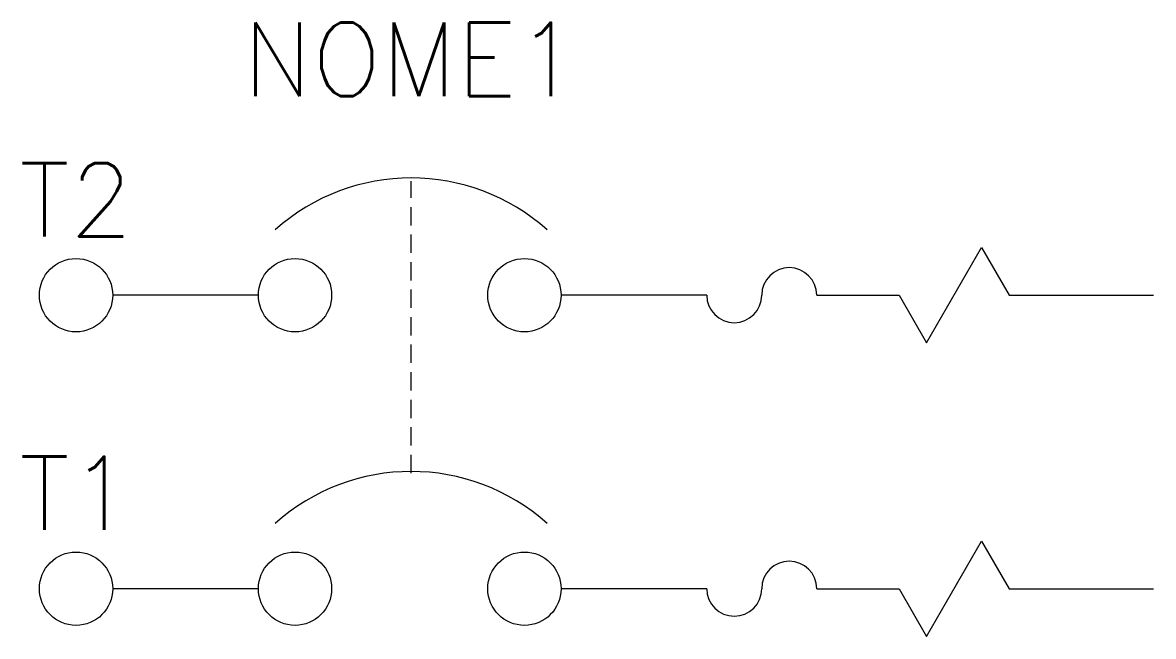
# Model space of a CAD drawing. Header units: millimetres. Extents: x -0.5 to 30.4, y -9.3 to 7.4.
import ezdxf
from ezdxf.enums import TextEntityAlignment as Align

# ---------------------------------------------------------------- set-up
doc = ezdxf.new("R2010")
doc.units = ezdxf.units.MM
doc.linetypes.add('HIDDEN', pattern=[0.375, 0.25, -0.125])
doc.styles.add('ROMANS', font='romans.shx')

msp = doc.modelspace()

# ---------------------------------------------------------------- linework, layer by layer
at = {"color": 0, "linetype": 'Continuous'}
for p, q in [((24.209, -1.299), (25.709, 1.299)), ((25.709, 1.299), (26.459, 0)), ((18.209, 0), (14.234, 0)), ((21.209, 0), (23.459, 0)), ((23.459, 0), (24.209, -1.299)), ((26.459, 0), (30.395, 0)), ((24.209, -9.299), (25.709, -6.701)), ((25.709, -6.701), (26.459, -8)), ((18.209, -8), (14.234, -8)), ((21.209, -8), (23.459, -8)), ((23.459, -8), (24.209, -9.299)), ((26.459, -8), (30.395, -8))]:
    msp.add_line(p, q, dxfattribs=at)
at = {"color": 0}
for p, q in [((5.975, 0), (2, 0)), ((5.975, -8), (2, -8))]:
    msp.add_line(p, q, dxfattribs=at)
at = {"color": 0, "linetype": 'HIDDEN', "ltscale": 2, "flags": 128}
msp.add_lwpolyline([(10.143, -4.848), (10.143, 3.11)], dxfattribs=at)
at = {"color": 0}
for centre in [(1, 0), (1, -8)]:
    msp.add_circle(centre, 1, dxfattribs=at)
at = {"color": 0, "linetype": 'Continuous'}
for centre in [(6.975, 0), (13.234, 0), (6.975, -8), (13.234, -8)]:
    msp.add_circle(centre, 1, dxfattribs=at)
for centre, radius, start, end in [((10.143, -2.387), 5.581, 48.3063, 131.6937), ((20.459, 0), 0.75, 0, 180), ((18.959, 0), 0.75, 180, 0), ((10.143, -10.387), 5.581, 48.3063, 131.6937), ((20.459, -8), 0.75, 0, 180), ((18.959, -8), 0.75, 180, 0)]:
    msp.add_arc(centre, radius, start, end, dxfattribs=at)

# ---------------------------------------------------------------- texts
at = {"color": 0, "style": 'ROMANS', "flags": 4}
msp.add_attdef('NOME1', text='', height=2, dxfattribs=at).set_placement((10.143, 6.428), align=Align.MIDDLE_CENTER)
at = {"color": 7, "style": 'ROMANS', "flags": 4}
for tag, text, p in [('T2', 'T2', (1, 1)), ('T1', 'T1', (1, -7))]:
    msp.add_attdef(tag, text=text, height=2, dxfattribs=at).set_placement(p, align=Align.BOTTOM_CENTER)

doc.saveas('drawing.dxf')
